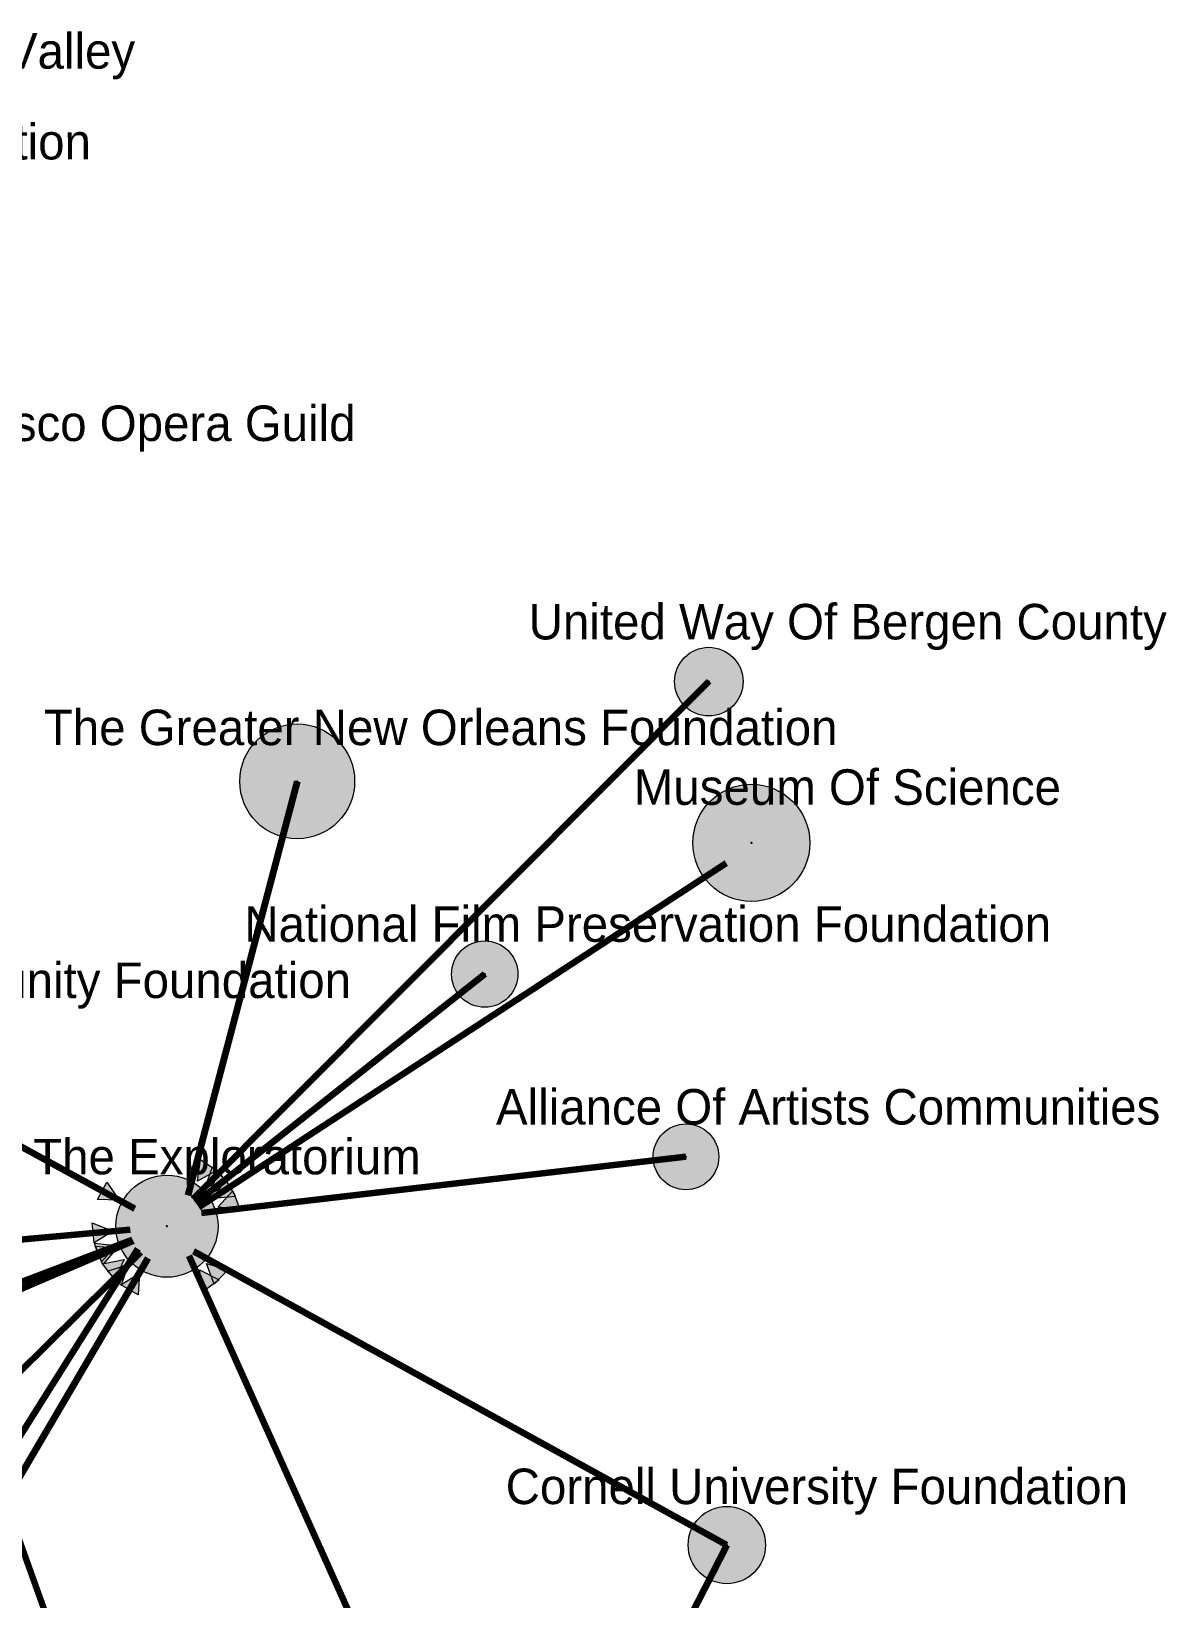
# Model space of a CAD drawing. Header units: millimetres. Extents: x -17.3 to 32.9, y -10.4 to 22.9.
# Drawn here: x 17.71 to 24.96, y 7.68 to 17.69 of the extents above; entities that cross this region are included whole.
import ezdxf

# ---------------------------------------------------------------- set-up
doc = ezdxf.new("R2010")
doc.units = ezdxf.units.MM
doc.header["$MEASUREMENT"] = 0
for name, color, linetype, true_color in [('Default', 7, 'Continuous', 0x000000), ('links', 7, 'Continuous', 0x000000), ('node border', 7, 'Continuous', 0x000000), ('node centers', 7, 'Continuous', 0x000000), ('other_nodefills', 7, 'Continuous', 0x000000), ('SF_nodefills', 7, 'Continuous', 0x000000), ('text', 7, 'Continuous', 0x000000)]:
    doc.layers.add(name, color=color, linetype=linetype, true_color=true_color)

msp = doc.modelspace()

# ---------------------------------------------------------------- hatches: boundary and pattern name
at = {"layer": 'other_nodefills', "true_color": 0xb2b2b2}
for points in [[(22.256, 13.535), (22.256, 13.54), (22.255, 13.546), (22.255, 13.552), (22.255, 13.557), (22.254, 13.563), (22.253, 13.568), (22.252, 13.574), (22.251, 13.579), (22.25, 13.584), (22.249, 13.59), (22.247, 13.595), (22.246, 13.6), (22.244, 13.605), (22.242, 13.61), (22.241, 13.615), (22.239, 13.62), (22.236, 13.625), (22.234, 13.63), (22.232, 13.635), (22.229, 13.639), (22.227, 13.644), (22.224, 13.648), (22.221, 13.653), (22.218, 13.657), (22.215, 13.662), (22.212, 13.666), (22.209, 13.67), (22.206, 13.674), (22.202, 13.678), (22.199, 13.682), (22.195, 13.686), (22.191, 13.69), (22.188, 13.693), (22.184, 13.697), (22.18, 13.701), (22.176, 13.704), (22.172, 13.707), (22.168, 13.71), (22.163, 13.714), (22.159, 13.717), (22.155, 13.719), (22.15, 13.722), (22.146, 13.725), (22.141, 13.728), (22.136, 13.73), (22.131, 13.732), (22.127, 13.735), (22.122, 13.737), (22.117, 13.739), (22.112, 13.741), (22.107, 13.742), (22.102, 13.744), (22.096, 13.746), (22.091, 13.747), (22.086, 13.748), (22.081, 13.75), (22.075, 13.751), (22.07, 13.751), (22.064, 13.752), (22.059, 13.753), (22.053, 13.753), (22.048, 13.754), (22.042, 13.754), (22.036, 13.754), (22.031, 13.754), (22.025, 13.754), (22.019, 13.753), (22.014, 13.753), (22.008, 13.752), (22.003, 13.751), (21.998, 13.751), (21.992, 13.75), (21.987, 13.748), (21.982, 13.747), (21.976, 13.746), (21.971, 13.744), (21.966, 13.742), (21.961, 13.741), (21.956, 13.739), (21.951, 13.737), (21.946, 13.735), (21.941, 13.732), (21.937, 13.73), (21.932, 13.728), (21.927, 13.725), (21.923, 13.722), (21.918, 13.719), (21.914, 13.717), (21.909, 13.714), (21.905, 13.71), (21.901, 13.707), (21.897, 13.704), (21.893, 13.701), (21.889, 13.697), (21.885, 13.693), (21.881, 13.69), (21.878, 13.686), (21.874, 13.682), (21.87, 13.678), (21.867, 13.674), (21.864, 13.67), (21.861, 13.666), (21.857, 13.662), (21.854, 13.657), (21.852, 13.653), (21.849, 13.648), (21.846, 13.644), (21.843, 13.639), (21.841, 13.635), (21.839, 13.63), (21.836, 13.625), (21.834, 13.62), (21.832, 13.615), (21.83, 13.61), (21.828, 13.605), (21.827, 13.6), (21.825, 13.595), (21.824, 13.59), (21.823, 13.584), (21.821, 13.579), (21.82, 13.574), (21.819, 13.568), (21.819, 13.563), (21.818, 13.557), (21.818, 13.552), (21.817, 13.546), (21.817, 13.54), (21.817, 13.535), (21.817, 13.529), (21.817, 13.524), (21.818, 13.518), (21.818, 13.512), (21.819, 13.507), (21.819, 13.501), (21.82, 13.496), (21.821, 13.491), (21.823, 13.485), (21.824, 13.48), (21.825, 13.475), (21.827, 13.47), (21.828, 13.464), (21.83, 13.459), (21.832, 13.454), (21.834, 13.449), (21.836, 13.445), (21.839, 13.44), (21.841, 13.435), (21.843, 13.43), (21.846, 13.426), (21.849, 13.421), (21.852, 13.417), (21.854, 13.412), (21.857, 13.408), (21.861, 13.404), (21.864, 13.399), (21.867, 13.395), (21.87, 13.391), (21.874, 13.387), (21.878, 13.383), (21.881, 13.38), (21.885, 13.376), (21.889, 13.372), (21.893, 13.369), (21.897, 13.366), (21.901, 13.362), (21.905, 13.359), (21.909, 13.356), (21.914, 13.353), (21.918, 13.35), (21.923, 13.347), (21.927, 13.345), (21.932, 13.342), (21.937, 13.339), (21.941, 13.337), (21.946, 13.335), (21.951, 13.333), (21.956, 13.331), (21.961, 13.329), (21.966, 13.327), (21.971, 13.325), (21.976, 13.324), (21.982, 13.322), (21.987, 13.321), (21.992, 13.32), (21.998, 13.319), (22.003, 13.318), (22.008, 13.317), (22.014, 13.317), (22.019, 13.316), (22.025, 13.316), (22.031, 13.316), (22.036, 13.315), (22.042, 13.316), (22.048, 13.316), (22.053, 13.316), (22.059, 13.317), (22.064, 13.317), (22.07, 13.318), (22.075, 13.319), (22.081, 13.32), (22.086, 13.321), (22.091, 13.322), (22.096, 13.324), (22.102, 13.325), (22.107, 13.327), (22.112, 13.329), (22.117, 13.331), (22.122, 13.333), (22.127, 13.335), (22.131, 13.337), (22.136, 13.339), (22.141, 13.342), (22.146, 13.345), (22.15, 13.347), (22.155, 13.35), (22.159, 13.353), (22.163, 13.356), (22.168, 13.359), (22.172, 13.362), (22.176, 13.366), (22.18, 13.369), (22.184, 13.372), (22.188, 13.376), (22.191, 13.38), (22.195, 13.383), (22.199, 13.387), (22.202, 13.391), (22.206, 13.395), (22.209, 13.399), (22.212, 13.404), (22.215, 13.408), (22.218, 13.412), (22.221, 13.417), (22.224, 13.421), (22.227, 13.426), (22.229, 13.43), (22.232, 13.435), (22.234, 13.44), (22.236, 13.445), (22.239, 13.449), (22.241, 13.454), (22.242, 13.459), (22.244, 13.464), (22.246, 13.47), (22.247, 13.475), (22.249, 13.48), (22.25, 13.485), (22.251, 13.491), (22.252, 13.496), (22.253, 13.501), (22.254, 13.507), (22.255, 13.512), (22.255, 13.518), (22.255, 13.524), (22.256, 13.529)], [(19.773, 12.898), (19.773, 12.907), (19.773, 12.917), (19.772, 12.926), (19.772, 12.935), (19.771, 12.945), (19.769, 12.954), (19.768, 12.963), (19.766, 12.972), (19.764, 12.981), (19.762, 12.99), (19.76, 12.998), (19.757, 13.007), (19.754, 13.016), (19.751, 13.024), (19.748, 13.033), (19.745, 13.041), (19.741, 13.049), (19.737, 13.057), (19.733, 13.065), (19.729, 13.073), (19.725, 13.081), (19.72, 13.088), (19.716, 13.096), (19.711, 13.103), (19.706, 13.11), (19.7, 13.118), (19.695, 13.125), (19.69, 13.131), (19.684, 13.138), (19.678, 13.145), (19.672, 13.151), (19.666, 13.158), (19.66, 13.164), (19.653, 13.17), (19.646, 13.176), (19.64, 13.181), (19.633, 13.187), (19.626, 13.192), (19.619, 13.197), (19.611, 13.202), (19.604, 13.207), (19.597, 13.212), (19.589, 13.216), (19.581, 13.221), (19.573, 13.225), (19.565, 13.229), (19.557, 13.233), (19.549, 13.236), (19.541, 13.24), (19.532, 13.243), (19.524, 13.246), (19.515, 13.249), (19.507, 13.251), (19.498, 13.254), (19.489, 13.256), (19.48, 13.258), (19.471, 13.259), (19.462, 13.261), (19.453, 13.262), (19.444, 13.263), (19.434, 13.264), (19.425, 13.265), (19.416, 13.265), (19.406, 13.265), (19.397, 13.265), (19.387, 13.265), (19.378, 13.264), (19.369, 13.263), (19.359, 13.262), (19.35, 13.261), (19.341, 13.259), (19.332, 13.258), (19.323, 13.256), (19.314, 13.254), (19.306, 13.251), (19.297, 13.249), (19.288, 13.246), (19.28, 13.243), (19.271, 13.24), (19.263, 13.236), (19.255, 13.233), (19.247, 13.229), (19.239, 13.225), (19.231, 13.221), (19.223, 13.216), (19.216, 13.212), (19.208, 13.207), (19.201, 13.202), (19.193, 13.197), (19.186, 13.192), (19.179, 13.187), (19.172, 13.181), (19.166, 13.176), (19.159, 13.17), (19.153, 13.164), (19.146, 13.158), (19.14, 13.151), (19.134, 13.145), (19.128, 13.138), (19.123, 13.131), (19.117, 13.125), (19.112, 13.118), (19.107, 13.11), (19.101, 13.103), (19.097, 13.096), (19.092, 13.088), (19.087, 13.081), (19.083, 13.073), (19.079, 13.065), (19.075, 13.057), (19.071, 13.049), (19.068, 13.041), (19.064, 13.033), (19.061, 13.024), (19.058, 13.016), (19.055, 13.007), (19.053, 12.998), (19.05, 12.99), (19.048, 12.981), (19.046, 12.972), (19.044, 12.963), (19.043, 12.954), (19.042, 12.945), (19.041, 12.935), (19.04, 12.926), (19.039, 12.917), (19.039, 12.907), (19.039, 12.898), (19.039, 12.888), (19.039, 12.879), (19.04, 12.87), (19.041, 12.86), (19.042, 12.851), (19.043, 12.842), (19.044, 12.833), (19.046, 12.824), (19.048, 12.815), (19.05, 12.806), (19.053, 12.797), (19.055, 12.789), (19.058, 12.78), (19.061, 12.772), (19.064, 12.763), (19.068, 12.755), (19.071, 12.747), (19.075, 12.739), (19.079, 12.731), (19.083, 12.723), (19.087, 12.715), (19.092, 12.707), (19.097, 12.7), (19.101, 12.692), (19.107, 12.685), (19.112, 12.678), (19.117, 12.671), (19.123, 12.664), (19.128, 12.657), (19.134, 12.651), (19.14, 12.644), (19.146, 12.638), (19.153, 12.632), (19.159, 12.626), (19.166, 12.62), (19.172, 12.614), (19.179, 12.609), (19.186, 12.603), (19.193, 12.598), (19.201, 12.593), (19.208, 12.588), (19.216, 12.584), (19.223, 12.579), (19.231, 12.575), (19.239, 12.571), (19.247, 12.567), (19.255, 12.563), (19.263, 12.559), (19.271, 12.556), (19.28, 12.553), (19.288, 12.55), (19.297, 12.547), (19.306, 12.544), (19.314, 12.542), (19.323, 12.54), (19.332, 12.538), (19.341, 12.536), (19.35, 12.535), (19.359, 12.533), (19.369, 12.532), (19.378, 12.532), (19.387, 12.531), (19.397, 12.531), (19.406, 12.531), (19.416, 12.531), (19.425, 12.531), (19.434, 12.532), (19.444, 12.532), (19.453, 12.533), (19.462, 12.535), (19.471, 12.536), (19.48, 12.538), (19.489, 12.54), (19.498, 12.542), (19.507, 12.544), (19.515, 12.547), (19.524, 12.55), (19.532, 12.553), (19.541, 12.556), (19.549, 12.559), (19.557, 12.563), (19.565, 12.567), (19.573, 12.571), (19.581, 12.575), (19.589, 12.579), (19.597, 12.584), (19.604, 12.588), (19.611, 12.593), (19.619, 12.598), (19.626, 12.603), (19.633, 12.609), (19.64, 12.614), (19.646, 12.62), (19.653, 12.626), (19.66, 12.632), (19.666, 12.638), (19.672, 12.644), (19.678, 12.651), (19.684, 12.657), (19.69, 12.664), (19.695, 12.671), (19.7, 12.678), (19.706, 12.685), (19.711, 12.692), (19.716, 12.7), (19.72, 12.707), (19.725, 12.715), (19.729, 12.723), (19.733, 12.731), (19.737, 12.739), (19.741, 12.747), (19.745, 12.755), (19.748, 12.763), (19.751, 12.772), (19.754, 12.78), (19.757, 12.789), (19.76, 12.797), (19.762, 12.806), (19.764, 12.815), (19.766, 12.824), (19.768, 12.833), (19.769, 12.842), (19.771, 12.851), (19.772, 12.86), (19.772, 12.87), (19.773, 12.879), (19.773, 12.888)], [(22.682, 12.505), (22.682, 12.514), (22.682, 12.524), (22.681, 12.533), (22.68, 12.543), (22.679, 12.552), (22.678, 12.561), (22.676, 12.571), (22.674, 12.58), (22.673, 12.589), (22.67, 12.598), (22.668, 12.607), (22.665, 12.616), (22.662, 12.624), (22.659, 12.633), (22.656, 12.642), (22.653, 12.65), (22.649, 12.658), (22.645, 12.667), (22.641, 12.675), (22.637, 12.683), (22.633, 12.691), (22.628, 12.698), (22.623, 12.706), (22.618, 12.714), (22.613, 12.721), (22.608, 12.728), (22.602, 12.735), (22.597, 12.742), (22.591, 12.749), (22.585, 12.756), (22.579, 12.762), (22.573, 12.769), (22.566, 12.775), (22.56, 12.781), (22.553, 12.787), (22.546, 12.793), (22.539, 12.799), (22.532, 12.804), (22.525, 12.809), (22.517, 12.815), (22.51, 12.819), (22.502, 12.824), (22.494, 12.829), (22.487, 12.833), (22.479, 12.837), (22.47, 12.841), (22.462, 12.845), (22.454, 12.849), (22.445, 12.852), (22.437, 12.856), (22.428, 12.859), (22.42, 12.862), (22.411, 12.864), (22.402, 12.867), (22.393, 12.869), (22.384, 12.871), (22.375, 12.872), (22.365, 12.874), (22.356, 12.875), (22.347, 12.876), (22.337, 12.877), (22.328, 12.878), (22.318, 12.878), (22.308, 12.878), (22.299, 12.878), (22.289, 12.878), (22.28, 12.877), (22.27, 12.876), (22.261, 12.875), (22.251, 12.874), (22.242, 12.872), (22.233, 12.871), (22.224, 12.869), (22.215, 12.867), (22.206, 12.864), (22.197, 12.862), (22.188, 12.859), (22.18, 12.856), (22.171, 12.852), (22.163, 12.849), (22.155, 12.845), (22.146, 12.841), (22.138, 12.837), (22.13, 12.833), (22.122, 12.829), (22.115, 12.824), (22.107, 12.819), (22.099, 12.815), (22.092, 12.809), (22.085, 12.804), (22.078, 12.799), (22.071, 12.793), (22.064, 12.787), (22.057, 12.781), (22.05, 12.775), (22.044, 12.769), (22.038, 12.762), (22.032, 12.756), (22.026, 12.749), (22.02, 12.742), (22.014, 12.735), (22.009, 12.728), (22.004, 12.721), (21.998, 12.714), (21.993, 12.706), (21.989, 12.698), (21.984, 12.691), (21.98, 12.683), (21.975, 12.675), (21.971, 12.667), (21.968, 12.658), (21.964, 12.65), (21.961, 12.642), (21.957, 12.633), (21.954, 12.624), (21.951, 12.616), (21.949, 12.607), (21.946, 12.598), (21.944, 12.589), (21.942, 12.58), (21.94, 12.571), (21.939, 12.561), (21.938, 12.552), (21.937, 12.543), (21.936, 12.533), (21.935, 12.524), (21.935, 12.514), (21.935, 12.505), (21.935, 12.495), (21.935, 12.485), (21.936, 12.476), (21.937, 12.466), (21.938, 12.457), (21.939, 12.448), (21.94, 12.438), (21.942, 12.429), (21.944, 12.42), (21.946, 12.411), (21.949, 12.402), (21.951, 12.393), (21.954, 12.385), (21.957, 12.376), (21.961, 12.367), (21.964, 12.359), (21.968, 12.351), (21.971, 12.342), (21.975, 12.334), (21.98, 12.326), (21.984, 12.318), (21.989, 12.311), (21.993, 12.303), (21.998, 12.296), (22.004, 12.288), (22.009, 12.281), (22.014, 12.274), (22.02, 12.267), (22.026, 12.26), (22.032, 12.253), (22.038, 12.247), (22.044, 12.24), (22.05, 12.234), (22.057, 12.228), (22.064, 12.222), (22.071, 12.216), (22.078, 12.21), (22.085, 12.205), (22.092, 12.2), (22.099, 12.195), (22.107, 12.19), (22.115, 12.185), (22.122, 12.18), (22.13, 12.176), (22.138, 12.172), (22.146, 12.168), (22.155, 12.164), (22.163, 12.16), (22.171, 12.157), (22.18, 12.153), (22.188, 12.15), (22.197, 12.147), (22.206, 12.145), (22.215, 12.142), (22.224, 12.14), (22.233, 12.138), (22.242, 12.137), (22.251, 12.135), (22.261, 12.134), (22.27, 12.133), (22.28, 12.132), (22.289, 12.131), (22.299, 12.131), (22.308, 12.131), (22.318, 12.131), (22.328, 12.131), (22.337, 12.132), (22.347, 12.133), (22.356, 12.134), (22.365, 12.135), (22.375, 12.137), (22.384, 12.138), (22.393, 12.14), (22.402, 12.142), (22.411, 12.145), (22.42, 12.147), (22.428, 12.15), (22.437, 12.153), (22.445, 12.157), (22.454, 12.16), (22.462, 12.164), (22.47, 12.168), (22.479, 12.172), (22.487, 12.176), (22.494, 12.18), (22.502, 12.185), (22.51, 12.19), (22.517, 12.195), (22.525, 12.2), (22.532, 12.205), (22.539, 12.21), (22.546, 12.216), (22.553, 12.222), (22.56, 12.228), (22.566, 12.234), (22.573, 12.24), (22.579, 12.247), (22.585, 12.253), (22.591, 12.26), (22.597, 12.267), (22.602, 12.274), (22.608, 12.281), (22.613, 12.288), (22.618, 12.296), (22.623, 12.303), (22.628, 12.311), (22.633, 12.318), (22.637, 12.326), (22.641, 12.334), (22.645, 12.342), (22.649, 12.351), (22.653, 12.359), (22.656, 12.367), (22.659, 12.376), (22.662, 12.385), (22.665, 12.393), (22.668, 12.402), (22.67, 12.411), (22.673, 12.42), (22.674, 12.429), (22.676, 12.438), (22.678, 12.448), (22.679, 12.457), (22.68, 12.466), (22.681, 12.476), (22.682, 12.485), (22.682, 12.495)], [(22.1, 10.5), (22.1, 10.505), (22.1, 10.51), (22.099, 10.516), (22.099, 10.521), (22.098, 10.526), (22.098, 10.532), (22.097, 10.537), (22.096, 10.542), (22.095, 10.547), (22.093, 10.552), (22.092, 10.557), (22.091, 10.562), (22.089, 10.567), (22.087, 10.572), (22.086, 10.577), (22.084, 10.582), (22.082, 10.586), (22.079, 10.591), (22.077, 10.595), (22.075, 10.6), (22.072, 10.604), (22.07, 10.609), (22.067, 10.613), (22.064, 10.617), (22.061, 10.621), (22.058, 10.626), (22.055, 10.63), (22.052, 10.633), (22.049, 10.637), (22.046, 10.641), (22.042, 10.645), (22.039, 10.648), (22.035, 10.652), (22.031, 10.655), (22.028, 10.659), (22.024, 10.662), (22.02, 10.665), (22.016, 10.668), (22.012, 10.671), (22.007, 10.674), (22.003, 10.677), (21.999, 10.68), (21.995, 10.682), (21.99, 10.685), (21.986, 10.687), (21.981, 10.689), (21.976, 10.691), (21.972, 10.693), (21.967, 10.695), (21.962, 10.697), (21.957, 10.699), (21.952, 10.701), (21.947, 10.702), (21.942, 10.703), (21.937, 10.705), (21.932, 10.706), (21.927, 10.707), (21.922, 10.708), (21.917, 10.708), (21.911, 10.709), (21.906, 10.709), (21.901, 10.71), (21.895, 10.71), (21.89, 10.71), (21.884, 10.71), (21.879, 10.71), (21.874, 10.709), (21.868, 10.709), (21.863, 10.708), (21.858, 10.708), (21.853, 10.707), (21.847, 10.706), (21.842, 10.705), (21.837, 10.703), (21.832, 10.702), (21.827, 10.701), (21.822, 10.699), (21.818, 10.697), (21.813, 10.695), (21.808, 10.693), (21.803, 10.691), (21.799, 10.689), (21.794, 10.687), (21.79, 10.685), (21.785, 10.682), (21.781, 10.68), (21.777, 10.677), (21.772, 10.674), (21.768, 10.671), (21.764, 10.668), (21.76, 10.665), (21.756, 10.662), (21.752, 10.659), (21.749, 10.655), (21.745, 10.652), (21.741, 10.648), (21.738, 10.645), (21.734, 10.641), (21.731, 10.637), (21.728, 10.633), (21.725, 10.63), (21.721, 10.626), (21.718, 10.621), (21.716, 10.617), (21.713, 10.613), (21.71, 10.609), (21.708, 10.604), (21.705, 10.6), (21.703, 10.595), (21.7, 10.591), (21.698, 10.586), (21.696, 10.582), (21.694, 10.577), (21.692, 10.572), (21.691, 10.567), (21.689, 10.562), (21.688, 10.557), (21.686, 10.552), (21.685, 10.547), (21.684, 10.542), (21.683, 10.537), (21.682, 10.532), (21.681, 10.526), (21.681, 10.521), (21.68, 10.516), (21.68, 10.51), (21.68, 10.505), (21.68, 10.5), (21.68, 10.494), (21.68, 10.489), (21.68, 10.483), (21.681, 10.478), (21.681, 10.473), (21.682, 10.468), (21.683, 10.462), (21.684, 10.457), (21.685, 10.452), (21.686, 10.447), (21.688, 10.442), (21.689, 10.437), (21.691, 10.432), (21.692, 10.427), (21.694, 10.423), (21.696, 10.418), (21.698, 10.413), (21.7, 10.409), (21.703, 10.404), (21.705, 10.399), (21.708, 10.395), (21.71, 10.391), (21.713, 10.386), (21.716, 10.382), (21.718, 10.378), (21.721, 10.374), (21.725, 10.37), (21.728, 10.366), (21.731, 10.362), (21.734, 10.358), (21.738, 10.355), (21.741, 10.351), (21.745, 10.348), (21.749, 10.344), (21.752, 10.341), (21.756, 10.338), (21.76, 10.334), (21.764, 10.331), (21.768, 10.328), (21.772, 10.325), (21.777, 10.323), (21.781, 10.32), (21.785, 10.317), (21.79, 10.315), (21.794, 10.313), (21.799, 10.31), (21.803, 10.308), (21.808, 10.306), (21.813, 10.304), (21.818, 10.302), (21.822, 10.301), (21.827, 10.299), (21.832, 10.298), (21.837, 10.296), (21.842, 10.295), (21.847, 10.294), (21.853, 10.293), (21.858, 10.292), (21.863, 10.291), (21.868, 10.291), (21.874, 10.29), (21.879, 10.29), (21.884, 10.29), (21.89, 10.29), (21.895, 10.29), (21.901, 10.29), (21.906, 10.29), (21.911, 10.291), (21.917, 10.291), (21.922, 10.292), (21.927, 10.293), (21.932, 10.294), (21.937, 10.295), (21.942, 10.296), (21.947, 10.298), (21.952, 10.299), (21.957, 10.301), (21.962, 10.302), (21.967, 10.304), (21.972, 10.306), (21.976, 10.308), (21.981, 10.31), (21.986, 10.313), (21.99, 10.315), (21.995, 10.317), (21.999, 10.32), (22.003, 10.323), (22.007, 10.325), (22.012, 10.328), (22.016, 10.331), (22.02, 10.334), (22.024, 10.338), (22.028, 10.341), (22.031, 10.344), (22.035, 10.348), (22.039, 10.351), (22.042, 10.355), (22.046, 10.358), (22.049, 10.362), (22.052, 10.366), (22.055, 10.37), (22.058, 10.374), (22.061, 10.378), (22.064, 10.382), (22.067, 10.386), (22.07, 10.391), (22.072, 10.395), (22.075, 10.399), (22.077, 10.404), (22.079, 10.409), (22.082, 10.413), (22.084, 10.418), (22.086, 10.423), (22.087, 10.427), (22.089, 10.432), (22.091, 10.437), (22.092, 10.442), (22.093, 10.447), (22.095, 10.452), (22.096, 10.457), (22.097, 10.462), (22.098, 10.468), (22.098, 10.473), (22.099, 10.478), (22.099, 10.483), (22.1, 10.489), (22.1, 10.494)], [(22.399, 8.021), (22.399, 8.027), (22.398, 8.033), (22.398, 8.04), (22.398, 8.046), (22.397, 8.052), (22.396, 8.058), (22.395, 8.065), (22.394, 8.071), (22.392, 8.077), (22.391, 8.083), (22.389, 8.088), (22.388, 8.094), (22.386, 8.1), (22.384, 8.106), (22.382, 8.111), (22.379, 8.117), (22.377, 8.122), (22.374, 8.128), (22.372, 8.133), (22.369, 8.139), (22.366, 8.144), (22.363, 8.149), (22.36, 8.154), (22.357, 8.159), (22.353, 8.164), (22.35, 8.169), (22.346, 8.173), (22.342, 8.178), (22.338, 8.183), (22.335, 8.187), (22.33, 8.191), (22.326, 8.196), (22.322, 8.2), (22.318, 8.204), (22.313, 8.208), (22.309, 8.212), (22.304, 8.215), (22.299, 8.219), (22.295, 8.222), (22.29, 8.226), (22.285, 8.229), (22.28, 8.232), (22.275, 8.235), (22.269, 8.238), (22.264, 8.241), (22.259, 8.244), (22.253, 8.246), (22.248, 8.249), (22.242, 8.251), (22.236, 8.253), (22.231, 8.255), (22.225, 8.257), (22.219, 8.259), (22.213, 8.26), (22.207, 8.262), (22.201, 8.263), (22.195, 8.264), (22.189, 8.265), (22.183, 8.266), (22.177, 8.267), (22.17, 8.267), (22.164, 8.268), (22.158, 8.268), (22.151, 8.268), (22.145, 8.268), (22.139, 8.268), (22.132, 8.267), (22.126, 8.267), (22.12, 8.266), (22.114, 8.265), (22.108, 8.264), (22.102, 8.263), (22.096, 8.262), (22.09, 8.26), (22.084, 8.259), (22.078, 8.257), (22.072, 8.255), (22.066, 8.253), (22.061, 8.251), (22.055, 8.249), (22.05, 8.246), (22.044, 8.244), (22.039, 8.241), (22.034, 8.238), (22.028, 8.235), (22.023, 8.232), (22.018, 8.229), (22.013, 8.226), (22.008, 8.222), (22.003, 8.219), (21.999, 8.215), (21.994, 8.212), (21.99, 8.208), (21.985, 8.204), (21.981, 8.2), (21.977, 8.196), (21.972, 8.191), (21.968, 8.187), (21.964, 8.183), (21.961, 8.178), (21.957, 8.173), (21.953, 8.169), (21.95, 8.164), (21.946, 8.159), (21.943, 8.154), (21.94, 8.149), (21.937, 8.144), (21.934, 8.139), (21.931, 8.133), (21.929, 8.128), (21.926, 8.122), (21.924, 8.117), (21.921, 8.111), (21.919, 8.106), (21.917, 8.1), (21.915, 8.094), (21.914, 8.088), (21.912, 8.083), (21.911, 8.077), (21.909, 8.071), (21.908, 8.065), (21.907, 8.058), (21.906, 8.052), (21.905, 8.046), (21.905, 8.04), (21.904, 8.033), (21.904, 8.027), (21.904, 8.021), (21.904, 8.014), (21.904, 8.008), (21.905, 8.002), (21.905, 7.995), (21.906, 7.989), (21.907, 7.983), (21.908, 7.977), (21.909, 7.971), (21.911, 7.965), (21.912, 7.959), (21.914, 7.953), (21.915, 7.947), (21.917, 7.941), (21.919, 7.936), (21.921, 7.93), (21.924, 7.924), (21.926, 7.919), (21.929, 7.913), (21.931, 7.908), (21.934, 7.903), (21.937, 7.898), (21.94, 7.892), (21.943, 7.887), (21.946, 7.882), (21.95, 7.878), (21.953, 7.873), (21.957, 7.868), (21.961, 7.863), (21.964, 7.859), (21.968, 7.854), (21.972, 7.85), (21.977, 7.846), (21.981, 7.842), (21.985, 7.838), (21.99, 7.834), (21.994, 7.83), (21.999, 7.826), (22.003, 7.822), (22.008, 7.819), (22.013, 7.816), (22.018, 7.812), (22.023, 7.809), (22.028, 7.806), (22.034, 7.803), (22.039, 7.8), (22.044, 7.798), (22.05, 7.795), (22.055, 7.793), (22.061, 7.79), (22.066, 7.788), (22.072, 7.786), (22.078, 7.784), (22.084, 7.783), (22.09, 7.781), (22.096, 7.78), (22.102, 7.778), (22.108, 7.777), (22.114, 7.776), (22.12, 7.775), (22.126, 7.775), (22.132, 7.774), (22.139, 7.774), (22.145, 7.773), (22.151, 7.773), (22.158, 7.773), (22.164, 7.774), (22.17, 7.774), (22.177, 7.775), (22.183, 7.775), (22.189, 7.776), (22.195, 7.777), (22.201, 7.778), (22.207, 7.78), (22.213, 7.781), (22.219, 7.783), (22.225, 7.784), (22.231, 7.786), (22.236, 7.788), (22.242, 7.79), (22.248, 7.793), (22.253, 7.795), (22.259, 7.798), (22.264, 7.8), (22.269, 7.803), (22.275, 7.806), (22.28, 7.809), (22.285, 7.812), (22.29, 7.816), (22.295, 7.819), (22.299, 7.822), (22.304, 7.826), (22.309, 7.83), (22.313, 7.834), (22.318, 7.838), (22.322, 7.842), (22.326, 7.846), (22.33, 7.85), (22.335, 7.854), (22.338, 7.859), (22.342, 7.863), (22.346, 7.868), (22.35, 7.873), (22.353, 7.878), (22.357, 7.882), (22.36, 7.887), (22.363, 7.892), (22.366, 7.898), (22.369, 7.903), (22.372, 7.908), (22.374, 7.913), (22.377, 7.919), (22.379, 7.924), (22.382, 7.93), (22.384, 7.936), (22.386, 7.941), (22.388, 7.947), (22.389, 7.953), (22.391, 7.959), (22.392, 7.965), (22.394, 7.971), (22.395, 7.977), (22.396, 7.983), (22.397, 7.989), (22.398, 7.995), (22.398, 8.002), (22.398, 8.008), (22.399, 8.014)]]:
    msp.add_hatch(color=253, dxfattribs=at).paths.add_polyline_path(points, flags=0)
at = {"layer": 'other_nodefills', "true_color": 0xb2b2b2, "extrusion": (0, 0, -1)}
for points in [[(-18.77, 10.344), (-18.789, 10.483), (-18.893, 10.412)], [(-18.819, 10.303), (-18.864, 10.436), (-18.953, 10.347)], [(-18.269, 10.223), (-18.129, 10.228), (-18.189, 10.339)], [(-18.846, 10.273), (-18.906, 10.401), (-18.984, 10.302)], [(-18.872, 10.235), (-18.948, 10.354), (-19.012, 10.246)], [(-18.899, 10.179), (-18.995, 10.283), (-19.039, 10.165)], [(-18.228, 10.026), (-18.109, 9.952), (-18.097, 10.078)], [(-18.25, 9.934), (-18.155, 9.83), (-18.11, 9.948)], [(-18.255, 9.92), (-18.164, 9.813), (-18.115, 9.929)], [(-18.301, 9.844), (-18.24, 9.717), (-18.163, 9.816)], [(-18.327, 9.813), (-18.282, 9.68), (-18.194, 9.77)], [(-18.827, 9.82), (-18.962, 9.779), (-18.875, 9.687)], [(-18.398, 9.758), (-18.389, 9.618), (-18.28, 9.682)], [(-18.781, 9.779), (-18.907, 9.715), (-18.806, 9.64)]]:
    msp.add_hatch(color=253, dxfattribs=at).paths.add_polyline_path(points, flags=0)
at = {"layer": 'SF_nodefills', "true_color": 0xff8b00}
for points in [[(20.816, 11.667), (20.816, 11.672), (20.816, 11.678), (20.815, 11.683), (20.815, 11.688), (20.814, 11.694), (20.814, 11.699), (20.813, 11.704), (20.812, 11.709), (20.811, 11.715), (20.809, 11.72), (20.808, 11.725), (20.807, 11.73), (20.805, 11.735), (20.803, 11.74), (20.801, 11.744), (20.799, 11.749), (20.797, 11.754), (20.795, 11.758), (20.793, 11.763), (20.791, 11.768), (20.788, 11.772), (20.785, 11.776), (20.783, 11.781), (20.78, 11.785), (20.777, 11.789), (20.774, 11.793), (20.771, 11.797), (20.768, 11.801), (20.764, 11.805), (20.761, 11.809), (20.758, 11.813), (20.754, 11.816), (20.75, 11.82), (20.747, 11.823), (20.743, 11.827), (20.739, 11.83), (20.735, 11.833), (20.731, 11.836), (20.727, 11.839), (20.723, 11.842), (20.719, 11.845), (20.714, 11.848), (20.71, 11.85), (20.705, 11.853), (20.701, 11.855), (20.696, 11.858), (20.692, 11.86), (20.687, 11.862), (20.682, 11.864), (20.677, 11.866), (20.672, 11.867), (20.667, 11.869), (20.662, 11.87), (20.657, 11.872), (20.652, 11.873), (20.647, 11.874), (20.642, 11.875), (20.637, 11.876), (20.631, 11.877), (20.626, 11.877), (20.621, 11.878), (20.615, 11.878), (20.61, 11.878), (20.605, 11.878), (20.599, 11.878), (20.594, 11.878), (20.588, 11.878), (20.583, 11.877), (20.578, 11.877), (20.572, 11.876), (20.567, 11.875), (20.562, 11.874), (20.557, 11.873), (20.552, 11.872), (20.547, 11.87), (20.542, 11.869), (20.537, 11.867), (20.532, 11.866), (20.527, 11.864), (20.522, 11.862), (20.517, 11.86), (20.513, 11.858), (20.508, 11.855), (20.504, 11.853), (20.499, 11.85), (20.495, 11.848), (20.49, 11.845), (20.486, 11.842), (20.482, 11.839), (20.478, 11.836), (20.474, 11.833), (20.47, 11.83), (20.466, 11.827), (20.462, 11.823), (20.458, 11.82), (20.455, 11.816), (20.451, 11.813), (20.448, 11.809), (20.444, 11.805), (20.441, 11.801), (20.438, 11.797), (20.435, 11.793), (20.432, 11.789), (20.429, 11.785), (20.426, 11.781), (20.424, 11.776), (20.421, 11.772), (20.418, 11.768), (20.416, 11.763), (20.414, 11.758), (20.412, 11.754), (20.41, 11.749), (20.408, 11.744), (20.406, 11.74), (20.404, 11.735), (20.402, 11.73), (20.401, 11.725), (20.4, 11.72), (20.398, 11.715), (20.397, 11.709), (20.396, 11.704), (20.395, 11.699), (20.395, 11.694), (20.394, 11.688), (20.394, 11.683), (20.393, 11.678), (20.393, 11.672), (20.393, 11.667), (20.393, 11.661), (20.393, 11.656), (20.394, 11.651), (20.394, 11.645), (20.395, 11.64), (20.395, 11.635), (20.396, 11.629), (20.397, 11.624), (20.398, 11.619), (20.4, 11.614), (20.401, 11.609), (20.402, 11.604), (20.404, 11.599), (20.406, 11.594), (20.408, 11.589), (20.41, 11.584), (20.412, 11.58), (20.414, 11.575), (20.416, 11.571), (20.418, 11.566), (20.421, 11.562), (20.424, 11.557), (20.426, 11.553), (20.429, 11.549), (20.432, 11.544), (20.435, 11.54), (20.438, 11.536), (20.441, 11.532), (20.444, 11.528), (20.448, 11.525), (20.451, 11.521), (20.455, 11.517), (20.458, 11.514), (20.462, 11.51), (20.466, 11.507), (20.47, 11.504), (20.474, 11.5), (20.478, 11.497), (20.482, 11.494), (20.486, 11.491), (20.49, 11.489), (20.495, 11.486), (20.499, 11.483), (20.504, 11.481), (20.508, 11.478), (20.513, 11.476), (20.517, 11.474), (20.522, 11.472), (20.527, 11.47), (20.532, 11.468), (20.537, 11.466), (20.542, 11.465), (20.547, 11.463), (20.552, 11.462), (20.557, 11.461), (20.562, 11.46), (20.567, 11.459), (20.572, 11.458), (20.578, 11.457), (20.583, 11.456), (20.588, 11.456), (20.594, 11.456), (20.599, 11.455), (20.605, 11.455), (20.61, 11.455), (20.615, 11.456), (20.621, 11.456), (20.626, 11.456), (20.631, 11.457), (20.637, 11.458), (20.642, 11.459), (20.647, 11.46), (20.652, 11.461), (20.657, 11.462), (20.662, 11.463), (20.667, 11.465), (20.672, 11.466), (20.677, 11.468), (20.682, 11.47), (20.687, 11.472), (20.692, 11.474), (20.696, 11.476), (20.701, 11.478), (20.705, 11.481), (20.71, 11.483), (20.714, 11.486), (20.719, 11.489), (20.723, 11.491), (20.727, 11.494), (20.731, 11.497), (20.735, 11.5), (20.739, 11.504), (20.743, 11.507), (20.747, 11.51), (20.75, 11.514), (20.754, 11.517), (20.758, 11.521), (20.761, 11.525), (20.764, 11.528), (20.768, 11.532), (20.771, 11.536), (20.774, 11.54), (20.777, 11.544), (20.78, 11.549), (20.783, 11.553), (20.785, 11.557), (20.788, 11.562), (20.791, 11.566), (20.793, 11.571), (20.795, 11.575), (20.797, 11.58), (20.799, 11.584), (20.801, 11.589), (20.803, 11.594), (20.805, 11.599), (20.807, 11.604), (20.808, 11.609), (20.809, 11.614), (20.811, 11.619), (20.812, 11.624), (20.813, 11.629), (20.814, 11.635), (20.814, 11.64), (20.815, 11.645), (20.815, 11.651), (20.816, 11.656), (20.816, 11.661)], [(18.9, 10.057), (18.9, 10.066), (18.9, 10.074), (18.899, 10.082), (18.898, 10.091), (18.897, 10.099), (18.896, 10.107), (18.895, 10.115), (18.893, 10.123), (18.892, 10.131), (18.89, 10.139), (18.888, 10.147), (18.885, 10.154), (18.883, 10.162), (18.88, 10.169), (18.878, 10.177), (18.875, 10.184), (18.871, 10.192), (18.868, 10.199), (18.864, 10.206), (18.861, 10.213), (18.857, 10.22), (18.853, 10.226), (18.849, 10.233), (18.844, 10.24), (18.84, 10.246), (18.835, 10.252), (18.831, 10.259), (18.826, 10.265), (18.821, 10.271), (18.815, 10.277), (18.81, 10.282), (18.805, 10.288), (18.799, 10.293), (18.793, 10.299), (18.787, 10.304), (18.782, 10.309), (18.775, 10.314), (18.769, 10.319), (18.763, 10.323), (18.756, 10.328), (18.75, 10.332), (18.743, 10.336), (18.736, 10.34), (18.73, 10.344), (18.723, 10.348), (18.715, 10.351), (18.708, 10.355), (18.701, 10.358), (18.694, 10.361), (18.686, 10.364), (18.679, 10.366), (18.671, 10.369), (18.663, 10.371), (18.656, 10.373), (18.648, 10.375), (18.64, 10.377), (18.632, 10.378), (18.624, 10.38), (18.616, 10.381), (18.608, 10.382), (18.599, 10.382), (18.591, 10.383), (18.583, 10.383), (18.574, 10.383), (18.566, 10.383), (18.557, 10.383), (18.549, 10.382), (18.541, 10.382), (18.533, 10.381), (18.525, 10.38), (18.516, 10.378), (18.508, 10.377), (18.501, 10.375), (18.493, 10.373), (18.485, 10.371), (18.477, 10.369), (18.47, 10.366), (18.462, 10.364), (18.455, 10.361), (18.447, 10.358), (18.44, 10.355), (18.433, 10.351), (18.426, 10.348), (18.419, 10.344), (18.412, 10.34), (18.405, 10.336), (18.398, 10.332), (18.392, 10.328), (18.385, 10.323), (18.379, 10.319), (18.373, 10.314), (18.367, 10.309), (18.361, 10.304), (18.355, 10.299), (18.349, 10.293), (18.344, 10.288), (18.338, 10.282), (18.333, 10.277), (18.328, 10.271), (18.323, 10.265), (18.318, 10.259), (18.313, 10.252), (18.308, 10.246), (18.304, 10.24), (18.3, 10.233), (18.295, 10.226), (18.291, 10.22), (18.288, 10.213), (18.284, 10.206), (18.28, 10.199), (18.277, 10.192), (18.274, 10.184), (18.271, 10.177), (18.268, 10.169), (18.265, 10.162), (18.263, 10.154), (18.261, 10.147), (18.258, 10.139), (18.257, 10.131), (18.255, 10.123), (18.253, 10.115), (18.252, 10.107), (18.251, 10.099), (18.25, 10.091), (18.249, 10.082), (18.249, 10.074), (18.248, 10.066), (18.248, 10.057), (18.248, 10.049), (18.249, 10.041), (18.249, 10.032), (18.25, 10.024), (18.251, 10.016), (18.252, 10.008), (18.253, 10), (18.255, 9.992), (18.257, 9.984), (18.258, 9.976), (18.261, 9.968), (18.263, 9.96), (18.265, 9.953), (18.268, 9.945), (18.271, 9.938), (18.274, 9.93), (18.277, 9.923), (18.28, 9.916), (18.284, 9.909), (18.288, 9.902), (18.291, 9.895), (18.295, 9.888), (18.3, 9.882), (18.304, 9.875), (18.308, 9.869), (18.313, 9.862), (18.318, 9.856), (18.323, 9.85), (18.328, 9.844), (18.333, 9.838), (18.338, 9.832), (18.344, 9.827), (18.349, 9.821), (18.355, 9.816), (18.361, 9.811), (18.367, 9.806), (18.373, 9.801), (18.379, 9.796), (18.385, 9.791), (18.392, 9.787), (18.398, 9.783), (18.405, 9.779), (18.412, 9.775), (18.419, 9.771), (18.426, 9.767), (18.433, 9.763), (18.44, 9.76), (18.447, 9.757), (18.455, 9.754), (18.462, 9.751), (18.47, 9.748), (18.477, 9.746), (18.485, 9.744), (18.493, 9.742), (18.501, 9.74), (18.508, 9.738), (18.516, 9.736), (18.525, 9.735), (18.533, 9.734), (18.541, 9.733), (18.549, 9.732), (18.557, 9.732), (18.566, 9.731), (18.574, 9.731), (18.583, 9.731), (18.591, 9.732), (18.599, 9.732), (18.608, 9.733), (18.616, 9.734), (18.624, 9.735), (18.632, 9.736), (18.64, 9.738), (18.648, 9.74), (18.656, 9.742), (18.663, 9.744), (18.671, 9.746), (18.679, 9.748), (18.686, 9.751), (18.694, 9.754), (18.701, 9.757), (18.708, 9.76), (18.715, 9.763), (18.723, 9.767), (18.73, 9.771), (18.736, 9.775), (18.743, 9.779), (18.75, 9.783), (18.756, 9.787), (18.763, 9.791), (18.769, 9.796), (18.775, 9.801), (18.782, 9.806), (18.787, 9.811), (18.793, 9.816), (18.799, 9.821), (18.805, 9.827), (18.81, 9.832), (18.815, 9.838), (18.821, 9.844), (18.826, 9.85), (18.831, 9.856), (18.835, 9.862), (18.84, 9.869), (18.844, 9.875), (18.849, 9.882), (18.853, 9.888), (18.857, 9.895), (18.861, 9.902), (18.864, 9.909), (18.868, 9.916), (18.871, 9.923), (18.875, 9.93), (18.878, 9.938), (18.88, 9.945), (18.883, 9.953), (18.885, 9.96), (18.888, 9.968), (18.89, 9.976), (18.892, 9.984), (18.893, 9.992), (18.895, 10), (18.896, 10.008), (18.897, 10.016), (18.898, 10.024), (18.899, 10.032), (18.9, 10.041), (18.9, 10.049)]]:
    msp.add_hatch(color=30, dxfattribs=at).paths.add_polyline_path(points, flags=0)

# ---------------------------------------------------------------- linework, layer by layer
at = {"layer": 'Default'}
msp.add_point((18.574, 10.057), dxfattribs=at)
at = {"layer": 'links', "color": 18, "lineweight": 140, "true_color": 0x000000}
for p, q in [((22.036, 13.535), (18.74, 10.229)), ((19.406, 12.898), (18.707, 10.253)), ((22.146, 12.375), (18.777, 10.179)), ((20.605, 11.667), (18.759, 10.204)), ((16.505, 11.185), (18.366, 10.17)), ((16.505, 11.185), (19.432, 3.028)), ((21.89, 10.5), (18.795, 10.141)), ((9.463, 9.236), (18.339, 10.036)), ((8.548, 5.753), (18.357, 9.964)), ((11.913, 7.518), (18.353, 9.973)), ((14.181, 3.245), (18.388, 9.912)), ((16.725, 6.912), (18.454, 9.853)), ((16.761, 8.265), (18.406, 9.891)), ((19.949, 7.124), (18.715, 9.867)), ((22.151, 8.021), (18.746, 9.895)), ((22.151, 8.021), (19.591, 3.023))]:
    msp.add_line(p, q, dxfattribs=at)
at = {"layer": 'node border', "color": 7, "lineweight": 5, "true_color": 0xffffff}
for centre, radius in [((22.036, 13.535), 0.219), ((19.406, 12.898), 0.367), ((22.308, 12.505), 0.374), ((20.604, 11.667), 0.212), ((21.89, 10.5), 0.21), ((18.574, 10.057), 0.326), ((22.151, 8.021), 0.247)]:
    msp.add_circle(centre, radius, dxfattribs=at)
at = {"layer": 'node centers'}
for p in [(22.036, 13.535), (19.406, 12.898), (22.308, 12.505), (20.604, 11.667), (21.89, 10.5), (18.574, 10.057), (22.151, 8.021)]:
    msp.add_point(p, dxfattribs=at)
at = {"layer": 'other_nodefills', "lineweight": 0}
for points in [[(18.77, 10.344), (18.789, 10.483), (18.893, 10.412)], [(18.819, 10.303), (18.864, 10.436), (18.953, 10.347)], [(18.269, 10.223), (18.129, 10.228), (18.189, 10.339)], [(18.846, 10.273), (18.906, 10.401), (18.984, 10.302)], [(18.872, 10.235), (18.948, 10.354), (19.012, 10.246)], [(18.899, 10.179), (18.995, 10.283), (19.039, 10.165)], [(18.228, 10.026), (18.109, 9.952), (18.097, 10.078)], [(18.25, 9.934), (18.155, 9.83), (18.11, 9.948)], [(18.255, 9.92), (18.164, 9.813), (18.115, 9.929)], [(18.301, 9.844), (18.24, 9.717), (18.163, 9.816)], [(18.327, 9.813), (18.282, 9.68), (18.194, 9.77)], [(18.827, 9.82), (18.962, 9.779), (18.875, 9.687)], [(18.398, 9.758), (18.389, 9.618), (18.28, 9.682)], [(18.781, 9.779), (18.907, 9.715), (18.806, 9.64)]]:
    msp.add_lwpolyline(points, close=True, dxfattribs=at)
for centre, radius in [((22.036, 13.535), 0.219), ((19.406, 12.898), 0.367), ((22.308, 12.505), 0.374), ((21.89, 10.5), 0.21), ((22.151, 8.021), 0.247)]:
    msp.add_circle(centre, radius, dxfattribs=at)
at = {"layer": 'SF_nodefills', "lineweight": 0}
for centre, radius in [((20.604, 11.667), 0.212), ((18.574, 10.057), 0.326)]:
    msp.add_circle(centre, radius, dxfattribs=at)

# ---------------------------------------------------------------- texts
at = {"layer": 'text', "color": 254, "true_color": 0xe6e7e8, "char_height": 0.22667, "attachment_point": 7, "line_spacing_factor": 0.963855}
for s, insert, width in [('\\fCentury Gothic;United Way Silicon Valley', (14.917, 17.381), 3.98495), ('\\fCentury Gothic;Pasadena Community Foundation', (13.505, 16.801), 5.40783), ('\\fCentury Gothic;San Francisco Opera Guild', (16.123, 15.003), 4.26426), ('\\fCentury Gothic;United Way Of Bergen County', (20.885, 13.736), 4.76585), ('\\fCentury Gothic;The Greater New Orleans Foundation', (17.787, 13.126), 5.84508), ('\\fCentury Gothic;Museum Of Science', (21.557, 12.745), 3.24499), ('\\fCentury Gothic;National Film Preservation Foundation', (19.068, 11.87), 5.88456), ('\\fCentury Gothic;East Bay Community Foundation', (15.319, 11.446), 5.10804), ('\\fCentury Gothic;Alliance Of Artists Communities', (20.676, 10.703), 4.89454), ('\\fCentury Gothic;The Exploratorium', (17.719, 10.32), 2.87501), ('\\fCentury Gothic;Cornell University Foundation', (20.738, 8.214), 4.55381)]:
    msp.add_mtext(s, dxfattribs=dict(at, insert=insert, width=width))

doc.saveas('drawing.dxf')
